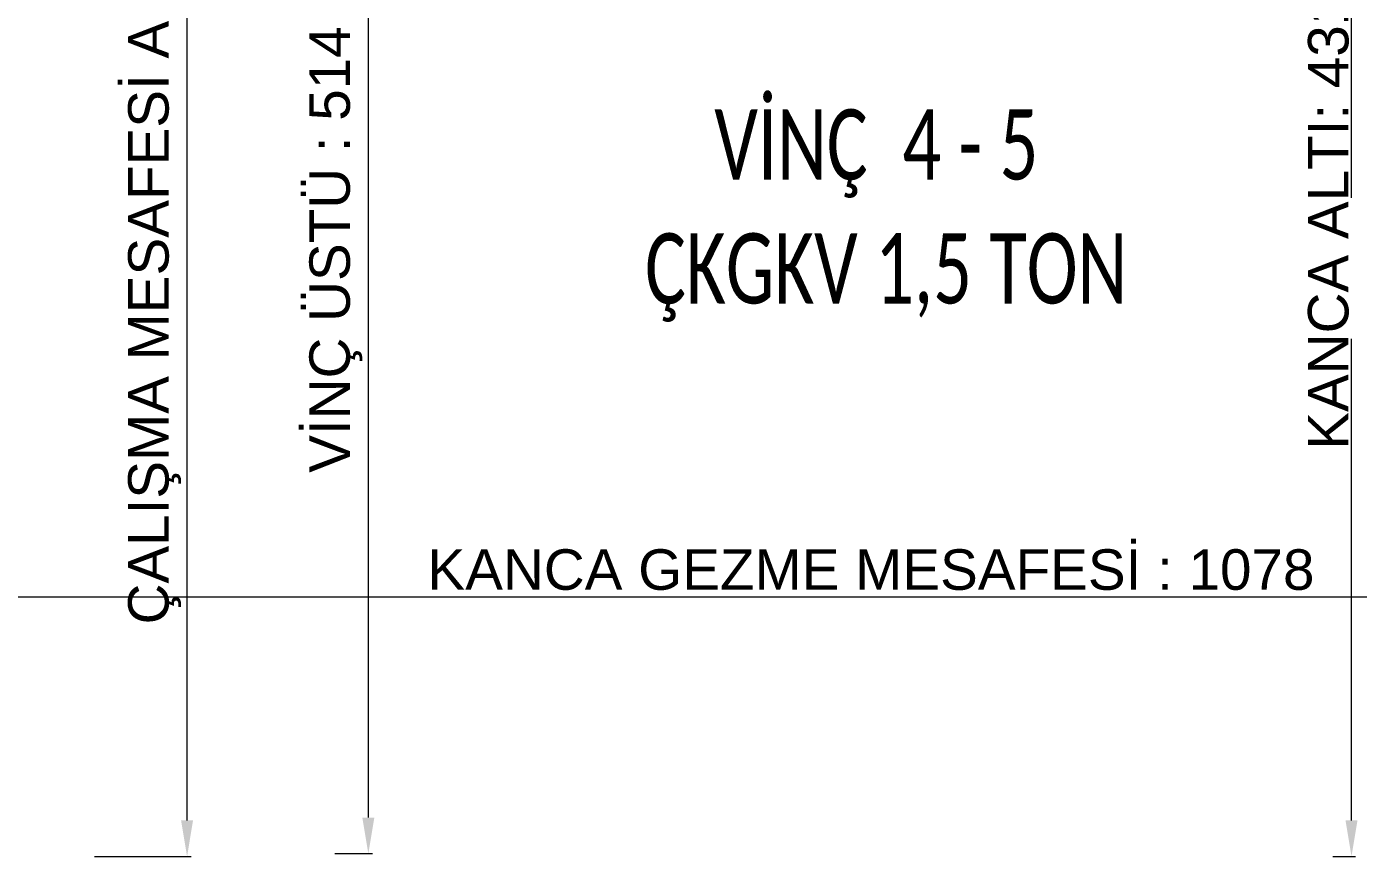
# Model space of a CAD drawing. Header units: centimetres. Extents: x 470464 to 524273, y 49611 to 59074.
# Drawn here: x 504407.2 to 504880.5, y 50097.1 to 50392.1 of the extents above; entities that cross this region are included whole.
import ezdxf

# ---------------------------------------------------------------- set-up
doc = ezdxf.new("R2010")
doc.units = ezdxf.units.CM
doc.header["$MEASUREMENT"] = 0
doc.layers.add('A-ANNO-REVC-01', color=1, linetype='Continuous', lineweight=15, true_color=0xff0000, plot=False)
doc.layers.add('S-COLS-STEL', color=3, linetype='Continuous', lineweight=9)
doc.layers.add('vinç', color=7, linetype='Continuous')
doc.styles.add('BARIŞ BABUR-3', font='arial.ttf')
doc.styles.add('TS-FREA-GENL', font='calibri.ttf', dxfattribs={"width": 0.7})
doc.dimstyles.new('AAA_A4 BVS STANDART', dxfattribs={"dimscale": 12, "dimtxt": 1.8, "dimasz": 1.6, "dimexe": 0.18, "dimexo": 0.0625, "dimgap": 0.09, "dimtad": 1, "dimtoh": 1, "dimdec": 0, "dimzin": 9, "dimdsep": 46, "dimtxsty": 'BARIŞ BABUR-3', "dimcen": 0.09, "dimclrd": 1, "dimclre": 1, "dimclrt": 2, "dimadec": 0, "dimazin": 0, "dimtfac": 1, "dimtdec": 0, "dimtofl": 0, "dimtmove": 0, "dimatfit": 3, "dimfxl": 1, "dimtolj": 1, "dimtzin": 0, "dimlwd": 9, "dimlwe": 9, "dimarcsym": 0})

# ---------------------------------------------------------------- blocks, each defined once
blk = doc.blocks.new('*D141')
at = {"layer": 'A-ANNO-REVC-01', "color": 1, "lineweight": 9, "transparency": 16777216}
for p, q in [((416851.46, 68476.75), (416851.46, 68408)), ((417929.46, 68476.75), (417929.46, 68408)), ((416864.26, 68409.44), (417916.66, 68409.44))]:
    blk.add_line(p, q, dxfattribs=at)
at = {"layer": 'A-ANNO-REVC-01', "color": 1, "transparency": 16777216}
for points in [[(416864.26, 68411.58), (416864.26, 68407.31), (416851.46, 68409.44)], [(417916.66, 68411.58), (417916.66, 68407.31), (417929.46, 68409.44)]]:
    blk.add_solid(points, dxfattribs=at)
at = {"layer": 'Defpoints', "color": 0, "transparency": 16777216}
for p in [(416851.46, 68477.25), (417929.46, 68477.25), (417929.46, 68409.44)]:
    blk.add_point(p, dxfattribs=at)
at = {"layer": 'A-ANNO-REVC-01', "color": 2, "transparency": 16777216, "insert": (417388.83, 68419.03), "char_height": 14.4, "attachment_point": 5, "style": 'BARIŞ BABUR-3'}
blk.add_mtext('\\A1;KANCA GEZME MESAFESİ : 1078', dxfattribs=at)
blk = doc.blocks.new('*D142')
at = {"layer": 'A-ANNO-REVC-01', "color": 1, "lineweight": 9, "transparency": 16777216}
for p, q in [((417342.26, 68747.91), (417561.04, 68747.91)), ((417559.6, 68329.96), (417559.6, 68735.11)), ((417552.92, 68317.16), (417561.04, 68317.16))]:
    blk.add_line(p, q, dxfattribs=at)
at = {"layer": 'A-ANNO-REVC-01', "color": 1, "transparency": 16777216}
for points in [[(417557.47, 68735.11), (417561.73, 68735.11), (417559.6, 68747.91)], [(417557.47, 68329.96), (417561.73, 68329.96), (417559.6, 68317.16)]]:
    blk.add_solid(points, dxfattribs=at)
at = {"layer": 'Defpoints', "color": 0, "transparency": 16777216}
for p in [(417341.76, 68747.91), (417559.6, 68747.91), (417552.42, 68317.16)]:
    blk.add_point(p, dxfattribs=at)
at = {"layer": 'A-ANNO-REVC-01', "color": 2, "transparency": 16777216, "insert": (417551.43, 68542.78), "char_height": 14.4, "attachment_point": 5, "rotation": 90, "style": 'BARIŞ BABUR-3'}
blk.add_mtext('\\A1;KANCA ALTI: 431', dxfattribs=at)
blk = doc.blocks.new('*D145')
at = {"layer": 'A-ANNO-REVC-01', "color": 1, "lineweight": 9, "transparency": 16777216}
for p, q in [((417213.34, 68831.96), (417208.77, 68831.96)), ((417210.21, 68819.16), (417210.21, 68330.96)), ((417198.29, 68318.16), (417211.65, 68318.16))]:
    blk.add_line(p, q, dxfattribs=at)
at = {"layer": 'A-ANNO-REVC-01', "color": 1, "transparency": 16777216}
for points in [[(417208.08, 68819.16), (417212.35, 68819.16), (417210.21, 68831.96)], [(417208.08, 68330.96), (417212.35, 68330.96), (417210.21, 68318.16)]]:
    blk.add_solid(points, dxfattribs=at)
at = {"layer": 'Defpoints', "color": 0, "transparency": 16777216}
for p in [(417213.84, 68831.96, -0.05), (417197.79, 68318.16), (417210.21, 68318.16)]:
    blk.add_point(p, dxfattribs=at)
at = {"layer": 'A-ANNO-REVC-01', "color": 2, "transparency": 16777216, "insert": (417198.68, 68532.9), "char_height": 14.4, "attachment_point": 5, "rotation": 90, "style": 'BARIŞ BABUR-3'}
blk.add_mtext('\\A1;VİNÇ ÜSTÜ : 514', dxfattribs=at)
blk = doc.blocks.new('*D164')
at = {"layer": 'A-ANNO-REVC-01', "color": 1, "lineweight": 9, "transparency": 16777216}
for p, q in [((417112.86, 68837.16), (417147.24, 68837.16)), ((417145.8, 68329.96), (417145.8, 68824.36)), ((417112.86, 68317.16), (417147.24, 68317.16))]:
    blk.add_line(p, q, dxfattribs=at)
at = {"layer": 'A-ANNO-REVC-01', "color": 1, "transparency": 16777216}
for points in [[(417143.67, 68824.36), (417147.93, 68824.36), (417145.8, 68837.16)], [(417143.67, 68329.96), (417147.93, 68329.96), (417145.8, 68317.16)]]:
    blk.add_solid(points, dxfattribs=at)
at = {"layer": 'Defpoints', "color": 0, "transparency": 16777216}
for p in [(417112.36, 68837.16), (417145.8, 68837.16), (417112.36, 68317.16)]:
    blk.add_point(p, dxfattribs=at)
at = {"layer": 'A-ANNO-REVC-01', "color": 2, "transparency": 16777216, "insert": (417134.27, 68555.56), "char_height": 14.4, "attachment_point": 5, "rotation": 90, "style": 'BARIŞ BABUR-3'}
blk.add_mtext('\\A1;ÇALIŞMA MESAFESİ ARASI : 520', dxfattribs=at)
blk = doc.blocks.new('DHSETSRDJFDS')
at = {"layer": 'S-COLS-STEL', "color": 2, "insert": (417333.18, 68567), "char_height": 25, "width": 1441.5655, "attachment_point": 4, "style": 'TS-FREA-GENL'}
blk.add_mtext('VİNÇ  4 - 5', dxfattribs=at)
at = {"layer": 'A-ANNO-REVC-01', "color": 6}
for base, p1, p2, text, override, picture, middle in [((417145.8, 68837.16), (417112.36, 68317.16), (417112.36, 68837.16), 'ÇALIŞMA MESAFESİ ARASI : <>', {"dimscale": 8, "dimtxsty": 'BARIŞ BABUR-3'}, '*D164', (417145.8, 68555.56)), ((417210.21, 68318.16), (417213.84, 68831.96, -0.05), (417197.79, 68318.16), 'VİNÇ ÜSTÜ : <>', {"dimscale": 8, "dimtxsty": 'BARIŞ BABUR-3'}, '*D145', (417210.21, 68532.9)), ((417559.6, 68747.91), (417552.42, 68317.16), (417341.76, 68747.91), 'KANCA ALTI: <>', {"dimscale": 8}, '*D142', (417559.6, 68542.78))]:
    dim = blk.add_linear_dim(base=base, p1=p1, p2=p2, angle=90, text=text, dimstyle='AAA_A4 BVS STANDART', override=override, dxfattribs=at)
    dim.commit()
    dim.dimension.update_dxf_attribs({"geometry": picture, "text_midpoint": middle, "dimtype": 128})
dim = blk.add_linear_dim(base=(417929.46, 68409.44), p1=(416851.46, 68477.25), p2=(417929.46, 68477.25), text='KANCA GEZME MESAFESİ : <>', dimstyle='AAA_A4 BVS STANDART', override={"dimscale": 8, "dimtxsty": 'BARIŞ BABUR-3'}, dxfattribs=at)
dim.commit()
dim.dimension.update_dxf_attribs({"geometry": '*D141', "text_midpoint": (417388.83, 68409.44), "dimtype": 128})
at = {"layer": 'S-COLS-STEL', "color": 2, "insert": (417308.56, 68522.93), "char_height": 25, "width": 1441.5655, "attachment_point": 4, "style": 'TS-FREA-GENL', "bg_fill": 2}
blk.add_mtext('ÇKGKV 1,5 TON', dxfattribs=at)

msp = doc.modelspace()

# ---------------------------------------------------------------- block references
at = {"layer": 'vinç', "color": 0}
msp.add_blockref('DHSETSRDJFDS', (87318.43, -18220.05), dxfattribs=at)

doc.saveas('drawing.dxf')
